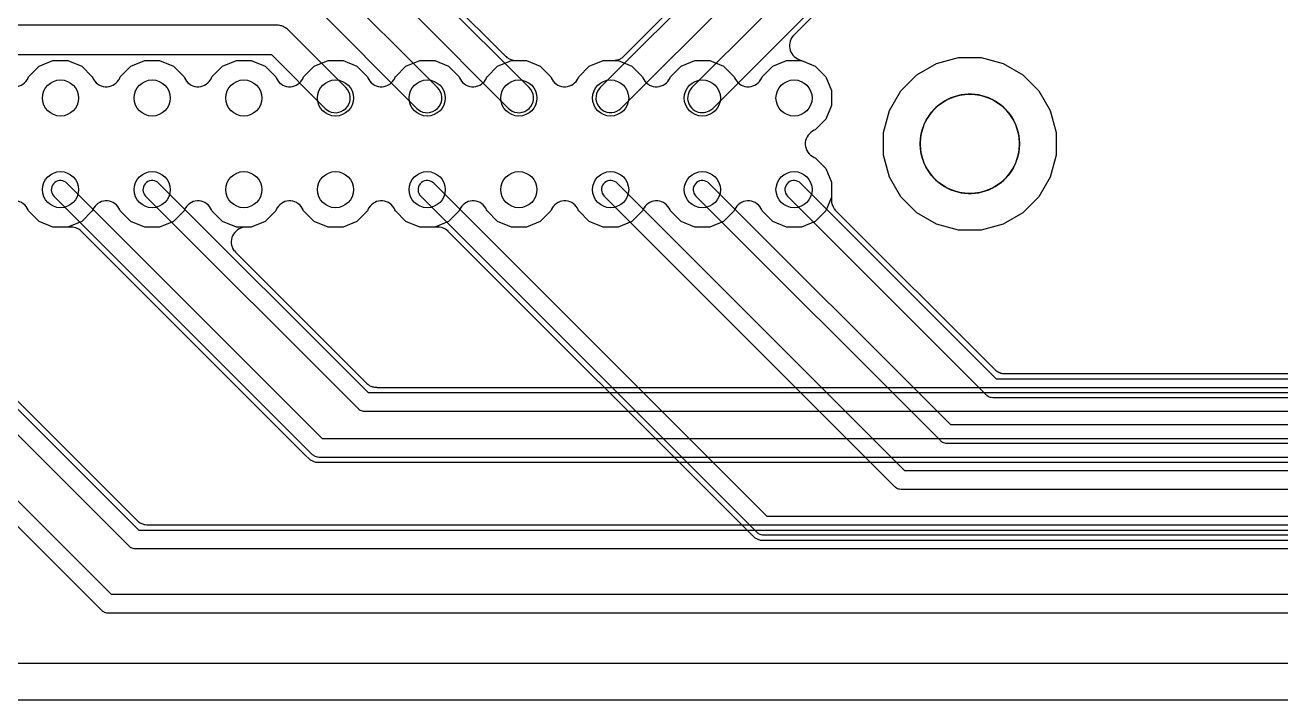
# Model space of a CAD drawing. Header units: millimetres. Extents: x -1 to 100, y 0 to 80.
# Drawn here: x 42.95 to 77.74, y 0 to 18.7 of the extents above; entities that cross this region are included whole.
import ezdxf

# ---------------------------------------------------------------- set-up
doc = ezdxf.new("R2010")
doc.units = ezdxf.units.MM

msp = doc.modelspace()

# ---------------------------------------------------------------- linework, layer by layer
at = {"layer": '16_copper'}
for points in [[(36.13, 13.96), (45.825, 4.265), (45.84, 4.253), (45.855, 4.24, 0.118893), (45.965, 4.194), (46.005, 4.191, 0.000218), (46.005, 4.191), (89.916, 4.191), (89.935, 4.193), (89.955, 4.194, 0.118891), (90.065, 4.239), (90.095, 4.265), (90.096, 4.265), (90.096, 4.265), (96.446, 10.615), (96.458, 10.63), (96.471, 10.645, 0.118893), (96.517, 10.755), (96.52, 10.795, 0.000218), (96.52, 10.795), (96.52, 62.865)], [(33.59, 13.96), (45.063, 2.487), (45.078, 2.475), (45.093, 2.462, 0.118893), (45.203, 2.416), (45.243, 2.413, 0.000218), (45.243, 2.413), (91.059, 2.413), (91.078, 2.415), (91.098, 2.416, 0.118891), (91.208, 2.461), (91.238, 2.487), (91.239, 2.487), (91.239, 2.487), (98.478, 9.726), (98.49, 9.741), (98.503, 9.756, 0.118893), (98.549, 9.866), (98.552, 9.906, 0.000218), (98.552, 9.906), (98.552, 62.611)], [(94.259, 61.422), (94.259, 11.984), (94.198, 11.835), (89.003, 6.64), (88.854, 6.579), (51.004, 6.579), (50.855, 6.64), (50.683, 6.812), (44.513, 12.983), (44.509, 12.985), (44.506, 12.989, 0.21768), (44.183, 13.099), (44.178, 13.099), (43.723, 13.099), (43.34, 13.257), (43.047, 13.55), (43.035, 13.578, 0.610149), (42.315, 13.638)], [(64.999, 23.083), (58.883, 16.967), (58.849, 16.93, 0.865077), (59.406, 16.349), (59.457, 16.393), (65.692, 22.628)], [(54.653, 19.447), (56.26, 17.84), (56.26, 17.84), (56.26, 17.84), (56.276, 17.826), (56.298, 17.807), (56.298, 17.807), (56.298, 17.807, 0.030916), (56.339, 17.779), (56.339, 17.779), (56.339, 17.779), (56.359, 17.768), (56.384, 17.756), (56.384, 17.756), (56.384, 17.756), (56.405, 17.748), (56.431, 17.738, 0.000102), (56.431, 17.738), (56.453, 17.733), (56.48, 17.727), (56.48, 17.727), (56.481, 17.727), (56.481, 17.727), (56.53, 17.722), (56.54, 17.722), (56.547, 17.721), (56.837, 17.721), (57.22, 17.563), (57.513, 17.27), (57.525, 17.242, 0.610149), (58.245, 17.182), (58.248, 17.188), (58.253, 17.197), (58.275, 17.241), (58.275, 17.242), (58.276, 17.242), (58.276, 17.242), (58.287, 17.27), (58.58, 17.563), (58.963, 17.721), (59.253, 17.721), (59.253, 17.721), (59.253, 17.721), (59.276, 17.723), (59.303, 17.725), (59.303, 17.725), (59.303, 17.725), (59.326, 17.729), (59.353, 17.734), (59.353, 17.734), (59.353, 17.734, 0.030914), (59.401, 17.749), (59.401, 17.749), (59.401, 17.749), (59.422, 17.759), (59.446, 17.77, 0.000101), (59.446, 17.77), (59.466, 17.783), (59.489, 17.797), (59.489, 17.797), (59.489, 17.797), (59.489, 17.797), (59.528, 17.829), (59.535, 17.836), (59.54, 17.84), (63.231, 21.531)], [(65.317, 20.861), (61.423, 16.967), (61.389, 16.93, 0.624365), (61.71, 16.274), (61.76, 16.277, 0.124672), (61.946, 16.349), (61.997, 16.393), (65.772, 20.168)], [(65.716, 19.896), (64.235, 18.415), (64.224, 18.403), (64.213, 18.39, 0.541313), (64.431, 17.732), (64.84, 17.563), (65.133, 17.27), (65.291, 16.887), (65.291, 16.473), (65.133, 16.09), (64.84, 15.797), (64.812, 15.785, 0.610148), (64.752, 15.065), (64.758, 15.062), (64.767, 15.057), (64.811, 15.035), (64.812, 15.035), (64.812, 15.034), (64.812, 15.034), (64.84, 15.023), (65.133, 14.73), (65.291, 14.347), (65.291, 13.933), (65.133, 13.55), (64.84, 13.257), (64.457, 13.099), (64.043, 13.099), (63.66, 13.257), (63.367, 13.55), (63.355, 13.578, 0.610149), (62.635, 13.638), (62.632, 13.632), (62.627, 13.623), (62.605, 13.579), (62.605, 13.578), (62.604, 13.578), (62.604, 13.578), (62.593, 13.55), (62.3, 13.257), (61.917, 13.099), (61.503, 13.099), (61.12, 13.257), (60.827, 13.55), (60.815, 13.578, 0.610149), (60.095, 13.638), (60.092, 13.632), (60.087, 13.623), (60.065, 13.579), (60.065, 13.578), (60.064, 13.578), (60.064, 13.578), (60.053, 13.55), (59.76, 13.257), (59.377, 13.099), (58.963, 13.099), (58.58, 13.257), (58.287, 13.55), (58.275, 13.578, 0.610149), (57.555, 13.638), (57.552, 13.632), (57.547, 13.623), (57.525, 13.579), (57.525, 13.578), (57.524, 13.578), (57.524, 13.578), (57.513, 13.55), (57.22, 13.257), (56.837, 13.099), (56.423, 13.099), (56.04, 13.257), (55.747, 13.55), (55.735, 13.578, 0.610148), (55.015, 13.638), (55.012, 13.632), (55.007, 13.623), (54.985, 13.579), (54.985, 13.578), (54.973, 13.55), (54.68, 13.257), (54.297, 13.099), (53.883, 13.099), (53.5, 13.257), (53.207, 13.55), (53.195, 13.578, 0.610142), (52.475, 13.638), (52.472, 13.632), (52.467, 13.623), (52.445, 13.579), (52.445, 13.578), (52.433, 13.55), (52.14, 13.257), (51.757, 13.099), (51.343, 13.099), (50.96, 13.257), (50.667, 13.55), (50.655, 13.578, 0.610149), (49.935, 13.638), (49.932, 13.632), (49.927, 13.623), (49.905, 13.579), (49.905, 13.578), (49.904, 13.578), (49.904, 13.578), (49.893, 13.55), (49.6, 13.257), (49.217, 13.099), (49.067, 13.099), (49.05, 13.098), (49.034, 13.097, 0.582074), (48.737, 12.456), (48.741, 12.451), (48.747, 12.442), (48.78, 12.405), (48.78, 12.405), (52.404, 8.78), (52.404, 8.78), (52.404, 8.78), (52.42, 8.767), (52.442, 8.747), (52.442, 8.747), (52.442, 8.747), (52.46, 8.735), (52.484, 8.719), (52.484, 8.719), (52.484, 8.719), (52.504, 8.708), (52.528, 8.696), (52.529, 8.696), (52.529, 8.696), (52.551, 8.687), (52.576, 8.678, 0.000102), (52.576, 8.678), (52.598, 8.673), (52.625, 8.667), (52.625, 8.667), (52.625, 8.667), (52.625, 8.667), (52.675, 8.662), (52.685, 8.662), (52.692, 8.661), (88.055, 8.661)], [(50.917, 19.279), (53.803, 16.393), (53.84, 16.359, 0.865077), (54.421, 16.916), (54.377, 16.967), (51.372, 19.972)], [(53.688, 19.048), (56.343, 16.393), (56.38, 16.359, 0.865077), (56.961, 16.916), (56.917, 16.967), (54.381, 19.503)], [(35.8, 17.882), (49.774, 17.882), (51.263, 16.393), (51.3, 16.359, 0.865077), (51.881, 16.916), (51.837, 16.967), (50.229, 18.575), (50.229, 18.575), (50.229, 18.575), (50.216, 18.587), (50.192, 18.609), (50.192, 18.609), (50.191, 18.609), (50.177, 18.619), (50.15, 18.637), (50.15, 18.637), (50.15, 18.637), (50.13, 18.647), (50.105, 18.66), (50.105, 18.66), (50.105, 18.66), (50.084, 18.668), (50.058, 18.678, 0.000102), (50.058, 18.678), (50.036, 18.683), (50.009, 18.689), (50.009, 18.689), (50.009, 18.689), (50.008, 18.689), (49.959, 18.694), (49.949, 18.694), (49.942, 18.694), (35.969, 18.694)], [(88.668, 7.239), (51.19, 7.239), (44.11, 14.32), (44.079, 14.345, 0.924472), (43.75, 13.96), (50.905, 6.805), (50.92, 6.793), (50.935, 6.78, 0.118893), (51.045, 6.734), (51.085, 6.731, 0.000218), (51.085, 6.731), (88.773, 6.731)], [(88.287, 8.509), (52.46, 8.509), (46.65, 14.32), (46.619, 14.345, 0.924472), (46.29, 13.96), (52.175, 8.075), (52.19, 8.063), (52.205, 8.05, 0.118893), (52.315, 8.004), (52.355, 8.001, 0.000218), (52.355, 8.001), (88.392, 8.001)], [(38.62, 12.405), (46.054, 4.97), (46.054, 4.97), (46.054, 4.97), (46.07, 4.957), (46.092, 4.937), (46.092, 4.937), (46.092, 4.937), (46.11, 4.925), (46.134, 4.909), (46.134, 4.909), (46.134, 4.909), (46.154, 4.898), (46.178, 4.886), (46.179, 4.886), (46.179, 4.886), (46.2, 4.878), (46.226, 4.868, 0.000102), (46.226, 4.868), (46.248, 4.863), (46.275, 4.857), (46.275, 4.857), (46.275, 4.857), (46.275, 4.857), (46.325, 4.852), (46.335, 4.852), (46.342, 4.851), (89.579, 4.851)]]:
    msp.add_lwpolyline(points, format="xyb", dxfattribs=at)
for points in [[(96.012, 62.76), (96.012, 10.9), (89.811, 4.699), (46.11, 4.699), (36.49, 14.32)], [(98.044, 62.506), (98.044, 10.011), (90.954, 2.921), (45.348, 2.921), (33.95, 14.32)]]:
    msp.add_lwpolyline(points, dxfattribs=at)
msp.add_lwpolyline([(68.805, 13.019), (68.197, 13.182), (67.652, 13.497), (67.207, 13.942), (66.892, 14.487), (66.729, 15.095), (66.729, 15.725), (66.892, 16.333), (67.207, 16.878), (67.652, 17.323), (68.197, 17.638), (68.805, 17.801), (69.435, 17.801), (70.043, 17.638), (70.588, 17.323), (71.033, 16.878), (71.348, 16.333), (71.511, 15.725), (71.511, 15.095), (71.348, 14.487), (71.033, 13.942), (70.588, 13.497), (70.043, 13.182), (69.435, 13.019)], close=True, dxfattribs=at)
at = {"layer": '1_copper'}
for points in [[(0.152, 1.016), (98.578, 1.016), (98.586, 1.017), (98.595, 1.016, 0.35496), (98.978, 1.356), (98.979, 1.367, 0.027417), (98.983, 1.411), (98.984, 1.422), (98.984, 78.578)], [(42.285, 17.242, 0.610148), (43.005, 17.182), (43.008, 17.188), (43.013, 17.197), (43.035, 17.241), (43.035, 17.242), (43.047, 17.27), (43.34, 17.563), (43.723, 17.721), (44.137, 17.721), (44.52, 17.563), (44.813, 17.27), (44.825, 17.242, 0.610148), (45.545, 17.182), (45.548, 17.188), (45.553, 17.197), (45.575, 17.241), (45.575, 17.242), (45.587, 17.27), (45.88, 17.563), (46.263, 17.721), (46.677, 17.721), (47.06, 17.563), (47.353, 17.27), (47.365, 17.242, 0.610148), (48.085, 17.182), (48.088, 17.188), (48.093, 17.197), (48.115, 17.241), (48.115, 17.242), (48.127, 17.27), (48.42, 17.563), (48.803, 17.721), (49.217, 17.721), (49.6, 17.563), (49.893, 17.27), (49.905, 17.242, 0.610148), (50.625, 17.182), (50.628, 17.188), (50.633, 17.197), (50.655, 17.241), (50.655, 17.242), (50.667, 17.27), (50.96, 17.563), (51.343, 17.721), (51.757, 17.721), (52.14, 17.563), (52.433, 17.27), (52.445, 17.242, 0.610148), (53.165, 17.182), (53.168, 17.188), (53.173, 17.197), (53.195, 17.241), (53.195, 17.242), (53.207, 17.27), (53.5, 17.563), (53.883, 17.721), (54.297, 17.721), (54.68, 17.563), (54.973, 17.27), (54.985, 17.242, 0.610143), (55.705, 17.182), (55.708, 17.188), (55.713, 17.197), (55.735, 17.241), (55.735, 17.242), (55.747, 17.27), (56.04, 17.563), (56.423, 17.721), (56.837, 17.721), (57.22, 17.563), (57.513, 17.27), (57.525, 17.242, 0.610149), (58.245, 17.182), (58.248, 17.188), (58.253, 17.197), (58.275, 17.241), (58.275, 17.242), (58.276, 17.242), (58.276, 17.242), (58.287, 17.27), (58.58, 17.563), (58.963, 17.721), (59.377, 17.721), (59.76, 17.563), (60.053, 17.27), (60.065, 17.242, 0.610148), (60.785, 17.182), (60.788, 17.188), (60.793, 17.197), (60.815, 17.241), (60.815, 17.242), (60.827, 17.27), (61.12, 17.563), (61.503, 17.721), (61.917, 17.721), (62.3, 17.563), (62.593, 17.27), (62.605, 17.242, 0.610148), (63.325, 17.182), (63.328, 17.188), (63.333, 17.197), (63.355, 17.241), (63.355, 17.242), (63.367, 17.27), (63.66, 17.563), (64.043, 17.721), (64.457, 17.721), (64.84, 17.563), (65.133, 17.27), (65.291, 16.887), (65.291, 16.473), (65.133, 16.09), (64.84, 15.797), (64.812, 15.785, 0.610148), (64.752, 15.065), (64.758, 15.062), (64.767, 15.057), (64.811, 15.035), (64.812, 15.035), (64.812, 15.034), (64.812, 15.034), (64.84, 15.023), (65.133, 14.73), (65.291, 14.347), (65.291, 13.894), (65.29, 13.874), (65.288, 13.853, 0.161748), (65.364, 13.608), (65.371, 13.6), (65.39, 13.576), (65.401, 13.565), (65.407, 13.557), (69.803, 9.161), (69.803, 9.161), (69.803, 9.161), (69.819, 9.148), (69.841, 9.128), (69.841, 9.128), (69.841, 9.128), (69.859, 9.116), (69.883, 9.1), (69.883, 9.1), (69.883, 9.1), (69.903, 9.089), (69.927, 9.077), (69.928, 9.077), (69.928, 9.077), (69.949, 9.069), (69.975, 9.059, 0.000102), (69.975, 9.059), (69.997, 9.054), (70.024, 9.048), (70.024, 9.048), (70.024, 9.048), (70.024, 9.048), (70.074, 9.043), (70.084, 9.043), (70.091, 9.042), (87.928, 9.042)], [(89.684, 5.08), (63.509, 5.08), (54.27, 14.32), (54.239, 14.345, 0.924472), (53.91, 13.96), (63.224, 4.646), (63.239, 4.634), (63.254, 4.621, 0.118893), (63.364, 4.575), (63.404, 4.572, 0.000218), (63.404, 4.572), (89.789, 4.572)], [(89.049, 6.35), (67.319, 6.35), (59.35, 14.32), (59.319, 14.345, 0.924472), (58.99, 13.96), (67.034, 5.916), (67.049, 5.904), (67.064, 5.891, 0.118893), (67.174, 5.845), (67.214, 5.842, 0.000218), (67.214, 5.842), (89.154, 5.842)], [(88.414, 7.62), (68.589, 7.62), (61.89, 14.32), (61.859, 14.345, 0.924472), (61.53, 13.96), (68.304, 7.186), (68.319, 7.174), (68.334, 7.161, 0.118893), (68.444, 7.115), (68.484, 7.112, 0.000218), (68.484, 7.112), (88.519, 7.112)], [(88.16, 8.89), (69.859, 8.89), (64.43, 14.32), (64.399, 14.345, 0.924472), (64.07, 13.96), (69.574, 8.456), (69.589, 8.444), (69.604, 8.431, 0.118893), (69.714, 8.385), (69.754, 8.382, 0.000218), (69.754, 8.382), (88.265, 8.382)], [(89.87, 4.42), (63.323, 4.42), (63.174, 4.481), (63.002, 4.653), (63.002, 4.653), (54.673, 12.983), (54.669, 12.985), (54.666, 12.989, 0.21768), (54.343, 13.099), (54.338, 13.099), (53.883, 13.099), (53.5, 13.257), (53.207, 13.55), (53.195, 13.578, 0.610142), (52.475, 13.638), (52.472, 13.632), (52.467, 13.623), (52.445, 13.579), (52.445, 13.578), (52.433, 13.55), (52.14, 13.257), (51.757, 13.099), (51.343, 13.099), (50.96, 13.257), (50.667, 13.55), (50.655, 13.578, 0.610149), (49.935, 13.638), (49.932, 13.632), (49.927, 13.623), (49.905, 13.579), (49.905, 13.578), (49.893, 13.55), (49.6, 13.257), (49.217, 13.099), (48.803, 13.099), (48.42, 13.257), (48.127, 13.55), (48.115, 13.578, 0.610149), (47.395, 13.638), (47.392, 13.632), (47.387, 13.623), (47.365, 13.579), (47.365, 13.578), (47.353, 13.55), (47.06, 13.257), (46.677, 13.099), (46.263, 13.099), (45.88, 13.257), (45.587, 13.55), (45.575, 13.578, 0.610149), (44.855, 13.638), (44.852, 13.632), (44.847, 13.623), (44.825, 13.579), (44.825, 13.578), (44.813, 13.55), (44.52, 13.257), (44.137, 13.099), (43.723, 13.099), (43.34, 13.257), (43.047, 13.55), (43.035, 13.578, 0.610149), (42.315, 13.638)]]:
    msp.add_lwpolyline(points, format="xyb", dxfattribs=at)
msp.add_lwpolyline([(68.805, 13.019), (68.197, 13.182), (67.652, 13.497), (67.207, 13.942), (66.892, 14.487), (66.729, 15.095), (66.729, 15.725), (66.892, 16.333), (67.207, 16.878), (67.652, 17.323), (68.197, 17.638), (68.805, 17.801), (69.435, 17.801), (70.043, 17.638), (70.588, 17.323), (71.033, 16.878), (71.348, 16.333), (71.511, 15.725), (71.511, 15.095), (71.348, 14.487), (71.033, 13.942), (70.588, 13.497), (70.043, 13.182), (69.435, 13.019)], close=True, dxfattribs=at)
at = {"layer": 'drills_NPTH'}
msp.add_circle((69.12, 15.41), 1.375, dxfattribs=at)
at = {"layer": 'drills_PTH'}
for centre in [(43.93, 16.68), (46.47, 16.68), (49.01, 16.68), (51.55, 16.68), (54.09, 16.68), (56.63, 16.68), (59.17, 16.68), (61.71, 16.68), (64.25, 16.68), (43.93, 14.14), (46.47, 14.14), (49.01, 14.14), (51.55, 14.14), (54.09, 14.14), (56.63, 14.14), (59.17, 14.14), (61.71, 14.14), (64.25, 14.14)]:
    msp.add_circle(centre, 0.5, dxfattribs=at)
at = {"layer": 'holes'}
msp.add_lwpolyline([(70.495, 15.459), (70.488, 15.557), (70.474, 15.654), (70.453, 15.75), (70.425, 15.845), (70.391, 15.937), (70.35, 16.026), (70.303, 16.112), (70.25, 16.195), (70.191, 16.273), (70.127, 16.348), (70.058, 16.417), (69.983, 16.481), (69.905, 16.54), (69.822, 16.593), (69.736, 16.64), (69.647, 16.681), (69.555, 16.715), (69.46, 16.743), (69.364, 16.764), (69.267, 16.778), (69.169, 16.785), (69.071, 16.785), (68.973, 16.778), (68.876, 16.764), (68.78, 16.743), (68.686, 16.715), (68.593, 16.681), (68.504, 16.64), (68.418, 16.593), (68.335, 16.54), (68.257, 16.481), (68.182, 16.417), (68.113, 16.348), (68.049, 16.273), (67.99, 16.195), (67.937, 16.112), (67.89, 16.026), (67.849, 15.937), (67.815, 15.845), (67.787, 15.75), (67.766, 15.654), (67.752, 15.557), (67.745, 15.459), (67.745, 15.361), (67.752, 15.263), (67.766, 15.166), (67.787, 15.07), (67.815, 14.976), (67.849, 14.883), (67.89, 14.794), (67.937, 14.708), (67.99, 14.625), (68.049, 14.547), (68.113, 14.472), (68.182, 14.403), (68.257, 14.339), (68.335, 14.28), (68.418, 14.227), (68.504, 14.18), (68.593, 14.139), (68.686, 14.105), (68.78, 14.077), (68.876, 14.056), (68.973, 14.042), (69.071, 14.035), (69.169, 14.035), (69.267, 14.042), (69.364, 14.056), (69.46, 14.077), (69.555, 14.105), (69.647, 14.139), (69.736, 14.18), (69.822, 14.227), (69.905, 14.28), (69.983, 14.339), (70.058, 14.403), (70.127, 14.472), (70.191, 14.547), (70.25, 14.625), (70.303, 14.708), (70.35, 14.794), (70.391, 14.883), (70.425, 14.976), (70.453, 15.07), (70.474, 15.166), (70.488, 15.263), (70.495, 15.361), (70.495, 15.459)], close=True, dxfattribs=at)
at = {"layer": 'outline'}
msp.add_lwpolyline([(-1.27, 0), (100, 0), (100, 80), (-1.27, 80), (-1.27, 0)], close=True, dxfattribs=at)

doc.saveas('drawing.dxf')
